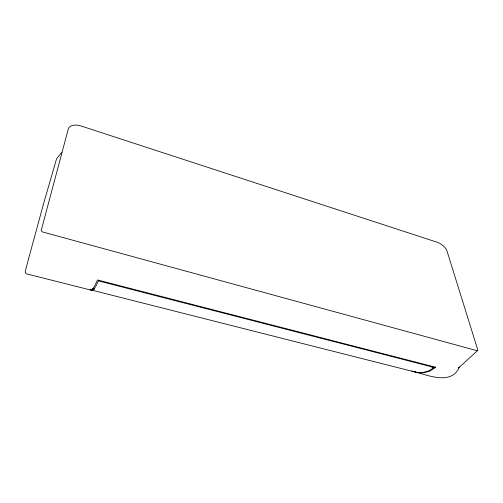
<?xml version="1.0" encoding="UTF-8"?>
<svg xmlns="http://www.w3.org/2000/svg" width="503" height="503" viewBox="0 0 503 503"><rect width="100%" height="100%" fill="white"/><g stroke="black" fill="none" stroke-linecap="round" stroke-linejoin="round"><path stroke-width="0.75" d="M477.297 350.761L477.85 350.119L447.117 251.355A9.551 4.873 38.6 0 0 437.371 242.301L81.159 126.027A11.764 6.772 19.9 0 0 68.314 128.919L41.177 230.588L42.208 231.858L477.297 350.761L458.686 367.894L459.346 367.159C451.367 386.053 426.437 374.641 412.649 371.233M61.542 152.61L56.537 158.898L43.736 203.074L27.835 261.478L25.15 272.041L26.106 273.733L91.162 290.174L92.759 288.848L94.853 285.647L97.513 279.976L435.711 367.272L429.725 371.107L423.733 372.748L417.999 372.761M92.332 290.464L93.942 289.15L96.054 285.956L98.443 280.881L434.215 367.448L428.864 370.887L422.878 372.528L417.157 372.547L91.219 289.98M431.838 367.442L435.711 367.272M92.483 288.527L94.004 288.911M92.15 288.621L94.438 289.2M411.819 371.025L417.157 372.547M90.068 289.69L91.162 290.174"/></g></svg>
